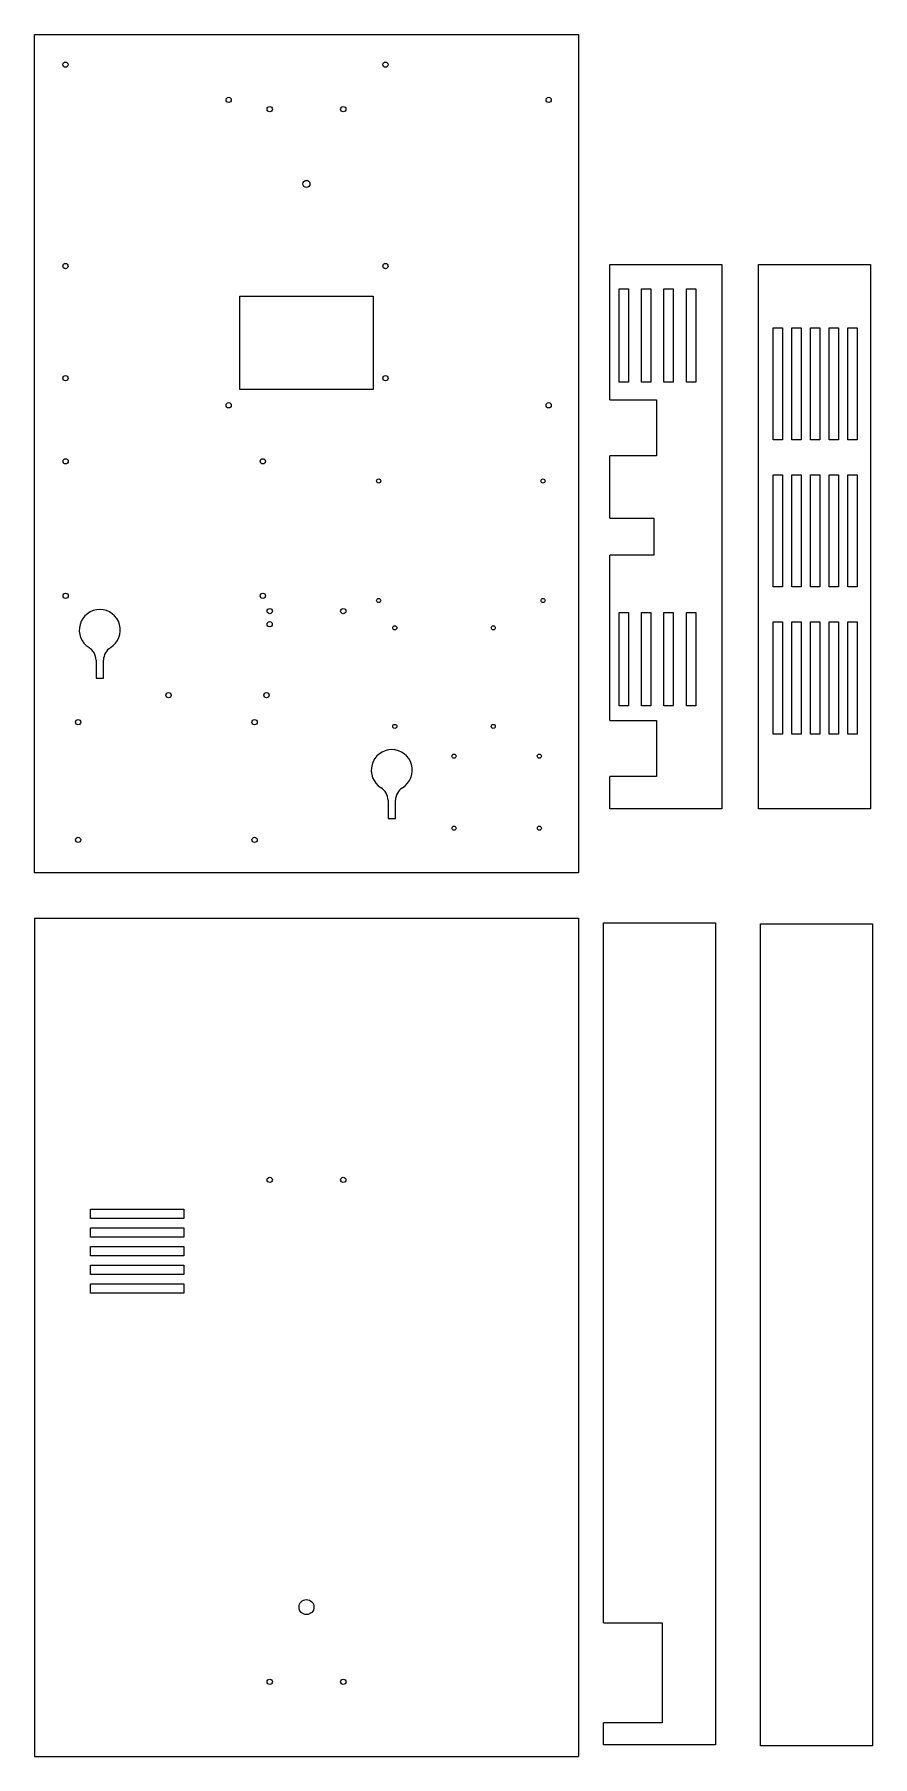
# Model space of a CAD drawing. Header units: inches. Extents: x 1.4 to 23.8, y 1 to 47.1.
import ezdxf

# ---------------------------------------------------------------- set-up
doc = ezdxf.new("R2010")
doc.units = ezdxf.units.IN
doc.header["$MEASUREMENT"] = 0

msp = doc.modelspace()

# ---------------------------------------------------------------- linework, layer by layer
at = {"color": 7, "linetype": 'Continuous', "lineweight": 15}
for p, q in [((1.411, 24.659), (1.411, 47.1)), ((1.411, 47.1), (15.978, 47.1)), ((15.978, 47.1), (15.978, 24.659)), ((16.815, 37.325), (16.815, 40.943)), ((16.815, 40.943), (19.815, 40.943)), ((19.815, 40.943), (19.815, 26.376)), ((20.793, 26.376), (20.793, 40.943)), ((20.793, 40.943), (23.793, 40.943)), ((23.793, 40.943), (23.793, 26.376)), ((6.911, 40.1), (10.478, 40.1)), ((6.911, 37.6), (6.911, 40.1)), ((10.478, 40.1), (10.478, 37.6)), ((17.065, 37.793), (17.065, 40.293)), ((17.065, 40.293), (17.315, 40.293)), ((17.315, 40.293), (17.315, 37.793)), ((17.665, 40.293), (17.915, 40.293)), ((17.665, 37.793), (17.665, 40.293)), ((17.915, 40.293), (17.915, 37.793)), ((18.265, 37.793), (18.265, 40.293)), ((18.265, 40.293), (18.515, 40.293)), ((18.515, 40.293), (18.515, 37.793)), ((18.865, 40.293), (19.115, 40.293)), ((18.865, 37.793), (18.865, 40.293)), ((19.115, 40.293), (19.115, 37.793)), ((21.186, 39.25), (21.436, 39.25)), ((21.186, 36.25), (21.186, 39.25)), ((21.436, 39.25), (21.436, 36.25)), ((21.686, 39.25), (21.936, 39.25)), ((21.686, 36.25), (21.686, 39.25)), ((21.936, 39.25), (21.936, 36.25)), ((22.186, 39.25), (22.436, 39.25)), ((22.186, 36.25), (22.186, 39.25)), ((22.436, 39.25), (22.436, 36.25)), ((22.686, 39.25), (22.936, 39.25)), ((22.686, 36.25), (22.686, 39.25)), ((22.936, 39.25), (22.936, 36.25)), ((23.186, 39.25), (23.436, 39.25)), ((23.186, 36.25), (23.186, 39.25)), ((23.436, 39.25), (23.436, 36.25)), ((17.315, 37.793), (17.065, 37.793)), ((17.915, 37.793), (17.665, 37.793)), ((18.515, 37.793), (18.265, 37.793)), ((19.115, 37.793), (18.865, 37.793)), ((10.478, 37.6), (6.911, 37.6)), ((16.815, 37.325), (18.065, 37.325)), ((18.065, 37.325), (18.065, 35.825)), ((21.436, 36.25), (21.186, 36.25)), ((21.936, 36.25), (21.686, 36.25)), ((22.436, 36.25), (22.186, 36.25)), ((22.936, 36.25), (22.686, 36.25)), ((23.436, 36.25), (23.186, 36.25)), ((16.815, 34.151), (16.815, 35.825)), ((18.065, 35.825), (16.815, 35.825)), ((21.186, 35.313), (21.436, 35.313)), ((21.186, 32.313), (21.186, 35.313)), ((21.436, 35.313), (21.436, 32.313)), ((21.686, 35.313), (21.936, 35.313)), ((21.686, 32.313), (21.686, 35.313)), ((21.936, 35.313), (21.936, 32.313)), ((22.186, 35.313), (22.436, 35.313)), ((22.186, 32.313), (22.186, 35.313)), ((22.436, 35.313), (22.436, 32.313)), ((22.686, 35.313), (22.936, 35.313)), ((22.686, 32.313), (22.686, 35.313)), ((22.936, 35.313), (22.936, 32.313)), ((23.186, 35.313), (23.436, 35.313)), ((23.186, 32.313), (23.186, 35.313)), ((23.436, 35.313), (23.436, 32.313)), ((16.815, 34.151), (17.996, 34.151)), ((17.996, 34.151), (17.996, 33.167)), ((16.815, 28.742), (16.815, 33.167)), ((17.996, 33.167), (16.815, 33.167)), ((21.436, 32.313), (21.186, 32.313)), ((21.936, 32.313), (21.686, 32.313)), ((22.436, 32.313), (22.186, 32.313)), ((22.936, 32.313), (22.686, 32.313)), ((23.436, 32.313), (23.186, 32.313)), ((17.065, 29.132), (17.065, 31.632)), ((17.065, 31.632), (17.315, 31.632)), ((17.315, 31.632), (17.315, 29.132)), ((17.665, 31.632), (17.915, 31.632)), ((17.665, 29.132), (17.665, 31.632)), ((17.915, 31.632), (17.915, 29.132)), ((18.265, 31.632), (18.515, 31.632)), ((18.265, 29.132), (18.265, 31.632)), ((18.515, 31.632), (18.515, 29.132)), ((18.865, 31.632), (19.115, 31.632)), ((18.865, 29.132), (18.865, 31.632)), ((19.115, 31.632), (19.115, 29.132)), ((21.186, 31.376), (21.436, 31.376)), ((21.186, 28.376), (21.186, 31.376)), ((21.436, 31.376), (21.436, 28.376)), ((21.686, 31.376), (21.936, 31.376)), ((21.686, 28.376), (21.686, 31.376)), ((21.936, 31.376), (21.936, 28.376)), ((22.186, 31.376), (22.436, 31.376)), ((22.186, 28.376), (22.186, 31.376)), ((22.436, 31.376), (22.436, 28.376)), ((22.686, 31.376), (22.936, 31.376)), ((22.686, 28.376), (22.686, 31.376)), ((22.936, 31.376), (22.936, 28.376)), ((23.186, 31.376), (23.436, 31.376)), ((23.186, 28.376), (23.186, 31.376)), ((23.436, 31.376), (23.436, 28.376)), ((3.061, 30.355), (3.061, 29.868)), ((3.261, 29.868), (3.261, 30.355)), ((3.061, 29.868), (3.261, 29.868)), ((17.315, 29.132), (17.065, 29.132)), ((17.915, 29.132), (17.665, 29.132)), ((18.515, 29.132), (18.265, 29.132)), ((19.115, 29.132), (18.865, 29.132)), ((16.815, 28.742), (18.065, 28.742)), ((18.065, 28.742), (18.065, 27.242)), ((21.436, 28.376), (21.186, 28.376)), ((21.936, 28.376), (21.686, 28.376)), ((22.436, 28.376), (22.186, 28.376)), ((22.936, 28.376), (22.686, 28.376)), ((23.436, 28.376), (23.186, 28.376)), ((16.815, 26.376), (16.815, 27.242)), ((18.065, 27.242), (16.815, 27.242)), ((10.878, 26.605), (10.878, 26.118)), ((11.078, 26.118), (11.078, 26.605)), ((19.815, 26.376), (16.815, 26.376)), ((23.793, 26.376), (20.793, 26.376)), ((10.878, 26.118), (11.078, 26.118)), ((15.978, 24.659), (1.411, 24.659)), ((1.411, 23.452), (1.411, 1.011)), ((1.411, 23.452), (15.978, 23.452)), ((15.978, 23.452), (15.978, 1.011)), ((16.646, 23.32), (19.646, 23.32)), ((16.646, 4.59), (16.646, 23.32)), ((19.646, 23.32), (19.646, 1.323)), ((20.849, 1.301), (20.849, 23.298)), ((20.849, 23.298), (23.849, 23.298)), ((23.849, 23.298), (23.849, 1.301)), ((2.911, 15.663), (5.411, 15.663)), ((2.911, 15.413), (2.911, 15.663)), ((5.411, 15.413), (2.911, 15.413)), ((5.411, 15.663), (5.411, 15.413)), ((2.911, 15.163), (5.411, 15.163)), ((2.911, 14.913), (2.911, 15.163)), ((5.411, 14.913), (2.911, 14.913)), ((5.411, 15.163), (5.411, 14.913)), ((2.911, 14.663), (5.411, 14.663)), ((2.911, 14.413), (2.911, 14.663)), ((5.411, 14.413), (2.911, 14.413)), ((5.411, 14.663), (5.411, 14.413)), ((2.911, 13.913), (2.911, 14.163)), ((2.911, 14.163), (5.411, 14.163)), ((5.411, 13.913), (2.911, 13.913)), ((5.411, 14.163), (5.411, 13.913)), ((2.911, 13.413), (2.911, 13.663)), ((2.911, 13.663), (5.411, 13.663)), ((5.411, 13.413), (2.911, 13.413)), ((5.411, 13.663), (5.411, 13.413)), ((16.646, 4.59), (18.22, 4.59)), ((18.22, 4.59), (18.22, 1.913)), ((16.646, 1.323), (16.646, 1.913)), ((18.22, 1.913), (16.646, 1.913)), ((1.411, 1.011), (15.978, 1.011)), ((19.646, 1.323), (16.646, 1.323)), ((23.849, 1.301), (20.849, 1.301))]:
    msp.add_line(p, q, dxfattribs=at)
for centre, radius in [((2.241, 46.291), 0.07), ((10.808, 46.291), 0.07), ((6.611, 45.348), 0.07), ((7.71, 45.1), 0.07), ((9.679, 45.1), 0.07), ((15.178, 45.348), 0.07), ((8.694, 43.1), 0.0942), ((2.241, 40.901), 0.07), ((10.808, 40.901), 0.07), ((2.241, 37.901), 0.07), ((10.808, 37.901), 0.07), ((6.611, 37.176), 0.07), ((15.178, 37.176), 0.07), ((2.246, 35.676), 0.07), ((7.526, 35.676), 0.07), ((10.628, 35.15), 0.055), ((15.028, 35.15), 0.055), ((2.246, 32.076), 0.07), ((7.526, 32.076), 0.07), ((10.628, 31.95), 0.055), ((15.028, 31.95), 0.055), ((7.709, 31.317), 0.07), ((7.71, 31.667), 0.07), ((9.679, 31.667), 0.07), ((11.058, 31.219), 0.055), ((13.695, 31.219), 0.055), ((5.002, 29.417), 0.07), ((7.624, 29.417), 0.07), ((2.58, 28.695), 0.07), ((7.305, 28.695), 0.07), ((11.058, 28.581), 0.055), ((13.695, 28.581), 0.055), ((12.644, 27.786), 0.055), ((14.928, 27.786), 0.055), ((12.644, 25.857), 0.055), ((14.928, 25.857), 0.055), ((2.58, 25.545), 0.07), ((7.305, 25.545), 0.07), ((7.71, 16.444), 0.07), ((9.679, 16.444), 0.07), ((8.694, 5.011), 0.2), ((7.71, 3.011), 0.07), ((9.679, 3.011), 0.07)]:
    msp.add_circle(centre, radius, dxfattribs=at)
for centre, radius, start, end in [((3.161, 31.159), 0.55, 301.5441, 238.4559), ((2.667, 30.355), 0.394, 0, 58.4559), ((3.655, 30.355), 0.394, 121.5441, 180), ((10.978, 27.409), 0.55, 301.5441, 238.4559), ((10.484, 26.605), 0.394, 0, 58.4559), ((11.472, 26.605), 0.394, 121.5441, 180)]:
    msp.add_arc(centre, radius, start, end, dxfattribs=at)

doc.saveas('drawing.dxf')
